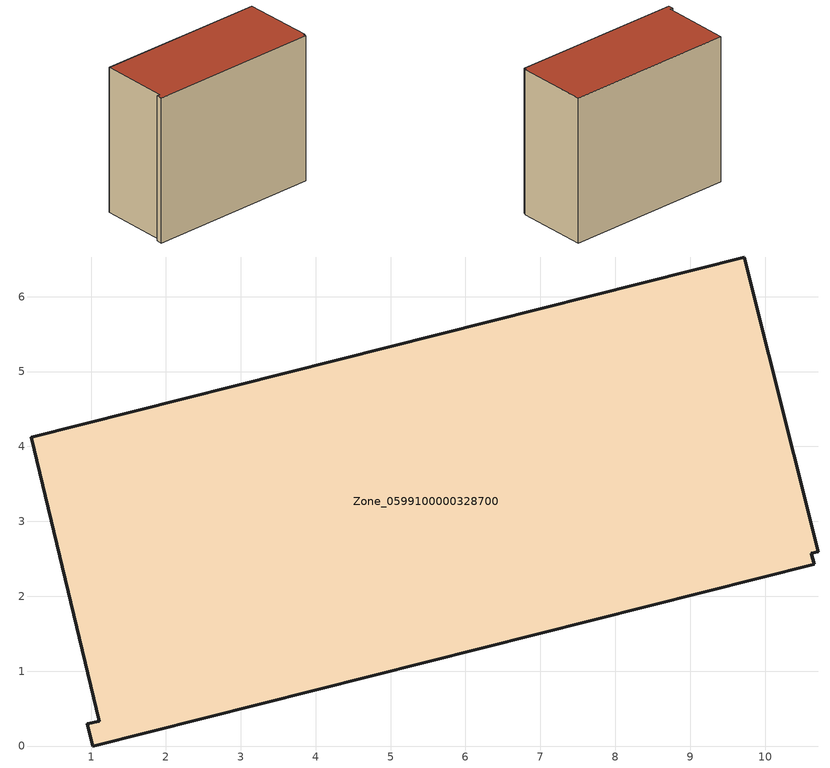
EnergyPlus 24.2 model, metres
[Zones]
Zone_0599100000328700
 floor ground (C_G): 10.71,2.6 10.62,2.57 10.66,2.43 1.02,0 0.95,0.29 1.11,0.33 0.2,4.12 9.72,6.53 z0
 wall outside (C_F): 10.62,2.57 10.71,2.6 9.72,6.53 0.2,4.12 1.11,0.33 0.95,0.29 1.02,0 10.66,2.43 10.62,2.57 z0:8.45
 roof outside (C_R): 1.11,0.33 0.95,0.29 1.02,0 10.66,2.43 10.62,2.57 10.71,2.6 9.72,6.53 0.2,4.12 z8.45
[BUILDING]
Pand.0599100000328700: North Axis=0; Terrain=City; Loads Convergence Tolerance Value=0.04; Temperature Convergence Tolerance Value=0.4; Solar Distribution=FullExterior; Maximum Number of Warmup Days=25; Minimum Number of Warmup Days=1
[Site:Location]
Rotterdam.The.Hague.AP_ZH_NLD Design_Conditions: Latitude=51.96; Longitude=4.45; Time Zone=1; Elevation=-4.5
[SITE:GROUNDTEMPERATURE:BUILDINGSURFACE]
18, 18, 18, 18, 18, 18, 18, 18, 18, 18, 18, 18
[MATERIAL] Thermal Absorptance=0.9; Solar Absorptance=0.7; Visible Absorptance=0.7
Name | Roughness | Thickness | Conductivity | Density | Specific Heat
G.TI.1992-2005 | MediumSmooth | 0.15 | 0.06 | 540 | 1210
F.TI.1992-2005 | Rough | 0.3 | 0.12 | 1920 | 840
R.TI.1992-2005 | MediumRough | 0.2 | 0.08 | 1500 | 1000
[CONSTRUCTION]
C_G: G.TI.1992-2005
C_F: F.TI.1992-2005
C_R: R.TI.1992-2005
[ZONE]
Zone_0599100000328700: Type=1; Multiplier=1; Ceiling Height=Autocalculate; Volume=Autocalculate; Floor Area=autocalculate; Part of Total Floor Area=Yes
[ZONEINFILTRATION:DESIGNFLOWRATE]
Infil_Zone_0599100000328700: Zone or ZoneList or Space or SpaceList=Zone_0599100000328700; Schedule=AlwaysOn; Design Flow Rate Calculation Method=Flow/Area; Flow Rate per Floor Area=0.0015; Constant Term Coefficient=1; Temperature Term Coefficient=0; Velocity Term Coefficient=0; Velocity Squared Term Coefficient=0
[HVACTEMPLATE:ZONE:IDEALLOADSAIRSYSTEM]
Zone_0599100000328700: Maximum Heating Supply Air Temperature=50; Minimum Cooling Supply Air Temperature=13; Maximum Heating Supply Air Humidity Ratio=0.0156; Minimum Cooling Supply Air Humidity Ratio=0.0077; Heating Limit=NoLimit; Cooling Limit=NoLimit; Dehumidification Control Type=ConstantSensibleHeatRatio; Cooling Sensible Heat Ratio=0.7; Dehumidification Setpoint=60; Humidification Control Type=None; Humidification Setpoint=30; Outdoor Air Method=None; Outdoor Air Flow Rate per Person=0.00944; Outdoor Air Flow Rate per Zone Floor Area=0; Outdoor Air Flow Rate per Zone=0; Demand Controlled Ventilation Type=None; Outdoor Air Economizer Type=NoEconomizer; Heat Recovery Type=None; Sensible Heat Recovery Effectiveness=0.7; Latent Heat Recovery Effectiveness=0.65
[ZONECONTROL:THERMOSTAT]
ThermostatControl_Zone_0599100000328700: Zone or ZoneList=Zone_0599100000328700; Control Type Schedule=DualSetpointControlType; Control 1=Thermostat_Zone_0599100000328700; Temperature Difference Between Cutout And Setpoint=0
[THERMOSTATSETPOINT:DUALSETPOINT]
Thermostat_Zone_0599100000328700: Heating Setpoint Temperature Schedule=HeatingSetpoint_Zone_0599100000328700; Cooling Setpoint Temperature Schedule=CoolingSetpoint_Zone_0599100000328700
[SCHEDULE:COMPACT]
HeatingSetpoint_Zone_0599100000328700: Through: 12/31, For: AllDays, Until: 24:00, 21
CoolingSetpoint_Zone_0599100000328700: Through: 12/31, For: AllDays, Until: 24:00, 24
DualSetpointControlType: Through: 12/31, For: AllDays, Until: 24:00, 4
AlwaysOn: Through: 12/31, For: AllDays, Until: 24:00, 1
